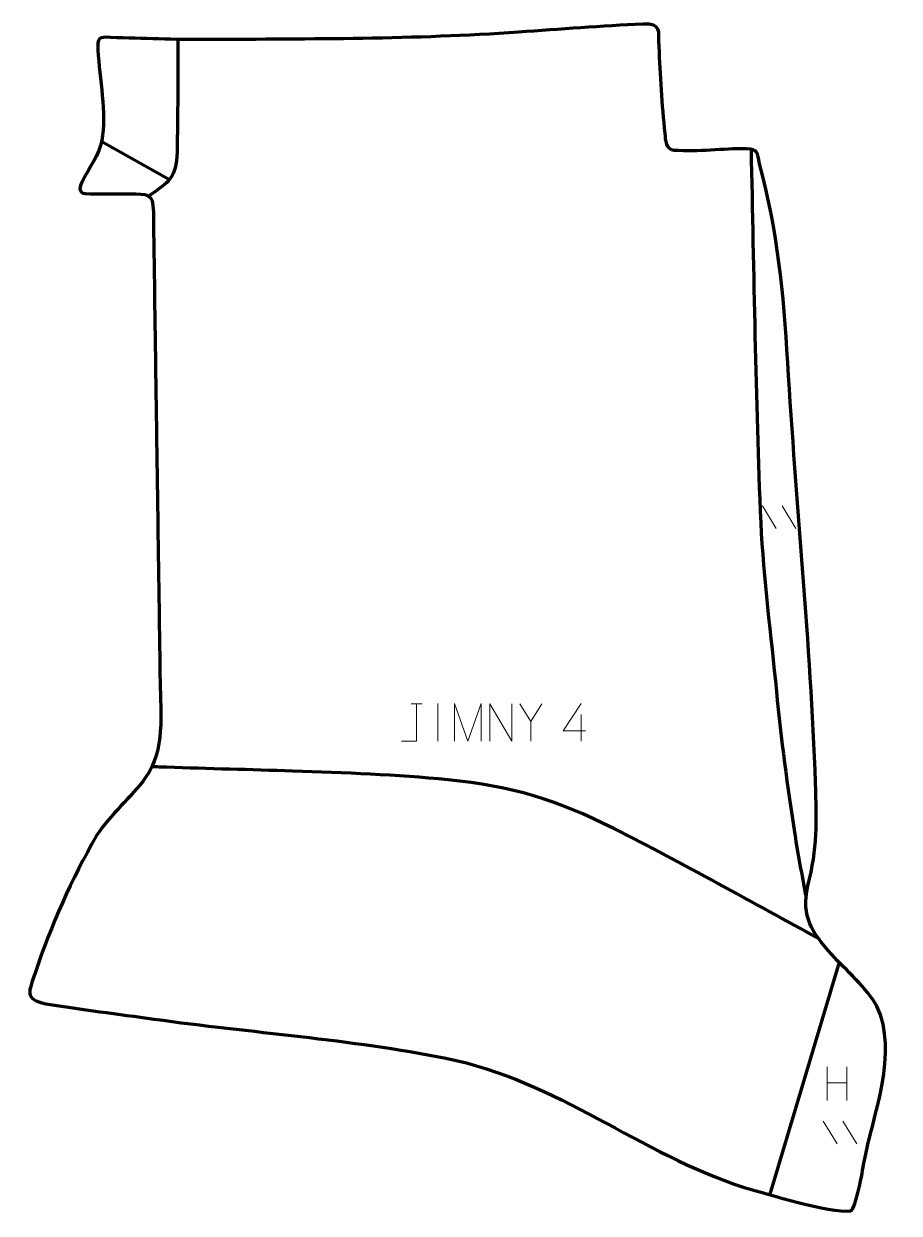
# Model space of a CAD drawing. Header units: millimetres. Extents: x 1391 to 1974, y -28 to 764.
import ezdxf

# ---------------------------------------------------------------- set-up
doc = ezdxf.new("R2010")
doc.units = ezdxf.units.MM
doc.header["$MEASUREMENT"] = 0
doc.layers.add('layer 1', color=7, linetype='Continuous')
doc.layers.add('layer 2', color=7, linetype='Continuous')

msp = doc.modelspace()

# ---------------------------------------------------------------- linework, layer by layer
at = {"layer": 'layer 1', "color": 142, "lineweight": 158}
for points, knots in [([(1493.7899, 753.3179), (1493.6057, 728.4715), (1493.8911, 703.4249), (1493.219, 678.6082), (1493.219, 678.6082), (1492.7608, 661.6872), (1487.8234, 658.2965), (1474.5326, 649.5466)], [0, 0, 0, 0, 0.33333333, 0.33333333, 0.33333333, 0.33333333, 1, 1, 1, 1]), ([(1875.2337, 680.7109), (1877.1236, 597.9167), (1878.1119, 514.6516), (1881.694, 431.9451), (1881.694, 431.9451), (1883.3878, 394.6597), (1888.5961, 356.9049), (1892.0912, 319.6559), (1892.0912, 319.6559), (1895.091, 288.2568), (1899.5489, 255.7784), (1904.3499, 224.5817), (1904.3499, 224.5817), (1906.4187, 211.1387), (1909.1031, 197.5052), (1911.4504, 184.0668)], [0, 0, 0, 0, 0.2, 0.2, 0.2, 0.2, 0.4, 0.4, 0.4, 0.4, 0.6, 0.6, 0.6, 0.6, 1, 1, 1, 1]), ([(1920.9553, 154.8283), (1875.3189, 179.4266), (1830.3034, 205.1199), (1783.9414, 228.3582), (1783.9414, 228.3582), (1745.779, 247.4484), (1716.2341, 256.6592), (1673.6645, 260.8409), (1673.6645, 260.8409), (1639.3132, 264.2154), (1604.6686, 265.5062), (1570.1789, 266.6342), (1570.1789, 266.6342), (1542.194, 267.5478), (1514.2013, 268.1501), (1486.218, 269.1323), (1486.218, 269.1323), (1483.0397, 269.2457), (1479.8614, 269.359), (1476.683, 269.4723)], [0, 0, 0, 0, 0.16666667, 0.16666667, 0.16666667, 0.16666667, 0.33333333, 0.33333333, 0.33333333, 0.33333333, 0.5, 0.5, 0.5, 0.5, 0.66666667, 0.66666667, 0.66666667, 0.66666667, 1, 1, 1, 1])]:
    msp.add_open_spline(points, degree=3, knots=knots, dxfattribs=at)
for points in [[(1443.1269, 685.6597), (1443.1269, 685.6597), (1488.1255, 660.2846), (1488.1255, 660.2846)], [(1933.9879, 139.4085), (1933.9879, 139.4085), (1887.6471, -14.8871), (1887.6471, -14.8871)]]:
    msp.add_open_spline(points, degree=3, dxfattribs=at)
at = {"layer": 'layer 2', "color": 242, "lineweight": 158}
msp.add_open_spline([(1449.0322, 754.8496), (1470.6672, 754.2691), (1491.5703, 753.2927), (1513.2856, 753.4423), (1513.2856, 753.4423), (1582.8001, 753.8958), (1651.1324, 753.5069), (1720.5915, 758.4283), (1720.5915, 758.4283), (1748.1704, 760.3807), (1775.7464, 762.4206), (1803.362, 763.7942), (1803.362, 763.7942), (1816.0856, 763.9826), (1813.4814, 759.7951), (1814.0424, 748.9738), (1814.0424, 748.9738), (1815.0546, 729.9772), (1815.9307, 709.8148), (1818.0785, 690.9953), (1818.0785, 690.9953), (1818.5444, 686.3083), (1818.3269, 680.3514), (1824.1606, 679.731), (1824.1606, 679.731), (1840.7109, 678.5002), (1856.0713, 681.0696), (1872.2271, 680.7897), (1872.2271, 680.7897), (1880.2097, 680.4667), (1878.9994, 678.1825), (1880.9649, 670.8724), (1880.9649, 670.8724), (1892.9843, 624.883), (1897.0486, 585.5454), (1899.677, 538.3578), (1899.677, 538.3578), (1905.2513, 445.2054), (1914.8272, 351.924), (1918.1533, 258.7098), (1918.1533, 258.7098), (1919.005, 233.0522), (1919.6068, 215.5207), (1913.0381, 190.2161), (1913.0381, 190.2161), (1908.6081, 169.2808), (1915.6607, 159.7282), (1928.9181, 144.4638), (1928.9181, 144.4638), (1938.1676, 134.62), (1952.6966, 121.821), (1958.9023, 110.1891), (1958.9023, 110.1891), (1973.8453, 79.6619), (1956.2192, 37.2155), (1950.3483, 5.7358), (1950.3483, 5.7358), (1949.417, 0.7013), (1945.2602, -24.3921), (1941.5457, -26.0675), (1941.5457, -26.0675), (1926.8688, -27.6323), (1886.791, -14.8756), (1870.6497, -10.4183), (1870.6497, -10.4183), (1800.3012, 12.2764), (1746.526, 60.4971), (1672.1404, 75.593), (1672.1404, 75.593), (1608.3161, 88.2005), (1542.3996, 92.6018), (1477.8645, 101.5787), (1477.8645, 101.5787), (1453.9554, 104.9021), (1429.7396, 107.9715), (1405.9114, 111.6505), (1405.9114, 111.6505), (1391.258, 115.0969), (1394.6182, 119.798), (1398.7342, 132.2125), (1398.7342, 132.2125), (1409.4156, 163.9198), (1422.9231, 194.6843), (1439.7273, 223.6469), (1439.7273, 223.6469), (1449.4793, 238.5741), (1462.1547, 248.5412), (1472.3385, 262.3453), (1472.3385, 262.3453), (1485.3521, 280.4901), (1482.207, 304.8716), (1481.9443, 326.0928), (1481.9443, 326.0928), (1481.6437, 350.3658), (1481.2674, 374.6377), (1480.9132, 398.9099), (1480.9132, 398.9099), (1480.5415, 424.4003), (1480.17, 449.8907), (1479.7983, 475.381), (1479.7983, 475.381), (1479.6265, 487.1703), (1479.4547, 498.9595), (1479.2828, 510.7488), (1479.2828, 510.7488), (1479.2038, 516.1655), (1479.1249, 521.5821), (1479.0459, 526.9989), (1479.0459, 526.9989), (1479.0459, 526.9989), (1479.0181, 528.9106), (1479.0181, 528.9106), (1479.0181, 528.9106), (1478.4848, 565.5653), (1477.9876, 602.2208), (1477.4846, 638.876), (1477.4846, 638.876), (1477.308, 651.7389), (1473.5155, 650.532), (1461.7904, 650.7918), (1461.7904, 650.7918), (1457.418, 650.8292), (1432.3811, 650.3779), (1430.5034, 651.2568), (1430.5034, 651.2568), (1427.2185, 653.3388), (1429.0145, 656.9272), (1430.4545, 659.7676), (1430.4545, 659.7676), (1434.7802, 667.7699), (1441.5278, 677.5131), (1443.2185, 686.3406), (1443.2185, 686.3406), (1446.3876, 703.9531), (1441.5992, 728.2229), (1440.601, 746.4145), (1440.601, 746.4145), (1440.1433, 754.7557), (1441.2905, 755.4131), (1449.0322, 754.8496)], degree=3, knots=[0, 0, 0, 0, 0.02777778, 0.02777778, 0.02777778, 0.02777778, 0.05555556, 0.05555556, 0.05555556, 0.05555556, 0.08333333, 0.08333333, 0.08333333, 0.08333333, 0.11111111, 0.11111111, 0.11111111, 0.11111111, 0.13888889, 0.13888889, 0.13888889, 0.13888889, 0.16666667, 0.16666667, 0.16666667, 0.16666667, 0.19444444, 0.19444444, 0.19444444, 0.19444444, 0.22222222, 0.22222222, 0.22222222, 0.22222222, 0.25, 0.25, 0.25, 0.25, 0.27777778, 0.27777778, 0.27777778, 0.27777778, 0.30555556, 0.30555556, 0.30555556, 0.30555556, 0.33333333, 0.33333333, 0.33333333, 0.33333333, 0.36111111, 0.36111111, 0.36111111, 0.36111111, 0.38888889, 0.38888889, 0.38888889, 0.38888889, 0.41666667, 0.41666667, 0.41666667, 0.41666667, 0.44444444, 0.44444444, 0.44444444, 0.44444444, 0.47222222, 0.47222222, 0.47222222, 0.47222222, 0.5, 0.5, 0.5, 0.5, 0.52777778, 0.52777778, 0.52777778, 0.52777778, 0.55555556, 0.55555556, 0.55555556, 0.55555556, 0.58333333, 0.58333333, 0.58333333, 0.58333333, 0.61111111, 0.61111111, 0.61111111, 0.61111111, 0.63888889, 0.63888889, 0.63888889, 0.63888889, 0.66666667, 0.66666667, 0.66666667, 0.66666667, 0.69444444, 0.69444444, 0.69444444, 0.69444444, 0.72222222, 0.72222222, 0.72222222, 0.72222222, 0.75, 0.75, 0.75, 0.75, 0.77777778, 0.77777778, 0.77777778, 0.77777778, 0.80555556, 0.80555556, 0.80555556, 0.80555556, 0.83333333, 0.83333333, 0.83333333, 0.83333333, 0.86111111, 0.86111111, 0.86111111, 0.86111111, 0.88888889, 0.88888889, 0.88888889, 0.88888889, 0.91666667, 0.91666667, 0.91666667, 0.91666667, 0.94444444, 0.94444444, 0.94444444, 0.94444444, 1, 1, 1, 1], dxfattribs=at)
at = {"layer": 'layer 2', "color": 250, "lineweight": 9}
for points in [[(1882.9321, 443.2667), (1882.9321, 443.2667), (1892.0591, 428.1015), (1892.0591, 428.1015)], [(1896.0198, 443.2667), (1896.0198, 443.2667), (1905.1468, 428.1015), (1905.1468, 428.1015)], [(1649.1303, 311.4925), (1649.1303, 311.4925), (1656.2985, 311.4925), (1656.2985, 311.4925)], [(1666.7144, 311.5028), (1666.7144, 311.5028), (1666.7144, 286.5287), (1666.7144, 286.5287)], [(1728.7137, 299.5938), (1728.7137, 299.5938), (1721.3928, 311.4925), (1721.3928, 311.4925)], [(1762.1812, 304.1934), (1762.1812, 304.1934), (1762.1812, 286.5287), (1762.1812, 286.5287)], [(1925.9753, 69.6806), (1925.9753, 69.6806), (1925.9753, 47.4879), (1925.9753, 47.4879)], [(1939.091, 69.6806), (1939.091, 69.6806), (1939.091, 47.3303), (1939.091, 47.3303)], [(1925.9928, 59.0382), (1925.9928, 59.0382), (1939.091, 59.0382), (1939.091, 59.0382)], [(1923.3499, 33.7224), (1923.3499, 33.7224), (1932.4769, 18.5572), (1932.4769, 18.5572)], [(1936.4376, 33.7224), (1936.4376, 33.7224), (1945.5646, 18.5572), (1945.5646, 18.5572)]]:
    msp.add_open_spline(points, degree=3, dxfattribs=at)
for points, knots in [([(1642.6924, 286.5389), (1642.6924, 286.5389), (1652.7144, 286.5389), (1652.7144, 286.5389), (1652.7144, 286.5389), (1652.7144, 286.5389), (1652.7144, 311.4925), (1652.7144, 311.4925)], [0, 0, 0, 0, 0.33333333, 0.33333333, 0.33333333, 0.33333333, 1, 1, 1, 1]), ([(1677.8719, 286.5368), (1677.8719, 286.5368), (1677.8719, 311.4947), (1677.8719, 311.4947), (1677.8719, 311.4947), (1677.8719, 311.4947), (1686.797, 286.5368), (1686.797, 286.5368), (1686.797, 286.5368), (1686.797, 286.5368), (1695.5569, 311.4942), (1695.5569, 311.4942), (1695.5569, 311.4942), (1695.5569, 311.4942), (1695.5569, 286.5368), (1695.5569, 286.5368)], [0, 0, 0, 0, 0.2, 0.2, 0.2, 0.2, 0.4, 0.4, 0.4, 0.4, 0.6, 0.6, 0.6, 0.6, 1, 1, 1, 1]), ([(1701.387, 286.539), (1701.387, 286.539), (1701.387, 311.4925), (1701.387, 311.4925), (1701.387, 311.4925), (1701.387, 311.4925), (1716.0418, 286.539), (1716.0418, 286.539), (1716.0418, 286.539), (1716.0418, 286.539), (1716.0418, 311.4925), (1716.0418, 311.4925)], [0, 0, 0, 0, 0.25, 0.25, 0.25, 0.25, 0.5, 0.5, 0.5, 0.5, 1, 1, 1, 1]), ([(1736.0361, 311.4925), (1736.0361, 311.4925), (1728.7137, 299.5938), (1728.7137, 299.5938), (1728.7137, 299.5938), (1728.7137, 299.5938), (1728.7144, 286.5389), (1728.7144, 286.5389)], [0, 0, 0, 0, 0.33333333, 0.33333333, 0.33333333, 0.33333333, 1, 1, 1, 1]), ([(1765.1253, 293.4323), (1765.1253, 293.4323), (1750.3036, 293.4323), (1750.3036, 293.4323), (1750.3036, 293.4323), (1750.3036, 293.4323), (1762.1812, 311.5028), (1762.1812, 311.5028)], [0, 0, 0, 0, 0.33333333, 0.33333333, 0.33333333, 0.33333333, 1, 1, 1, 1])]:
    msp.add_open_spline(points, degree=3, knots=knots, dxfattribs=at)

doc.saveas('drawing.dxf')
